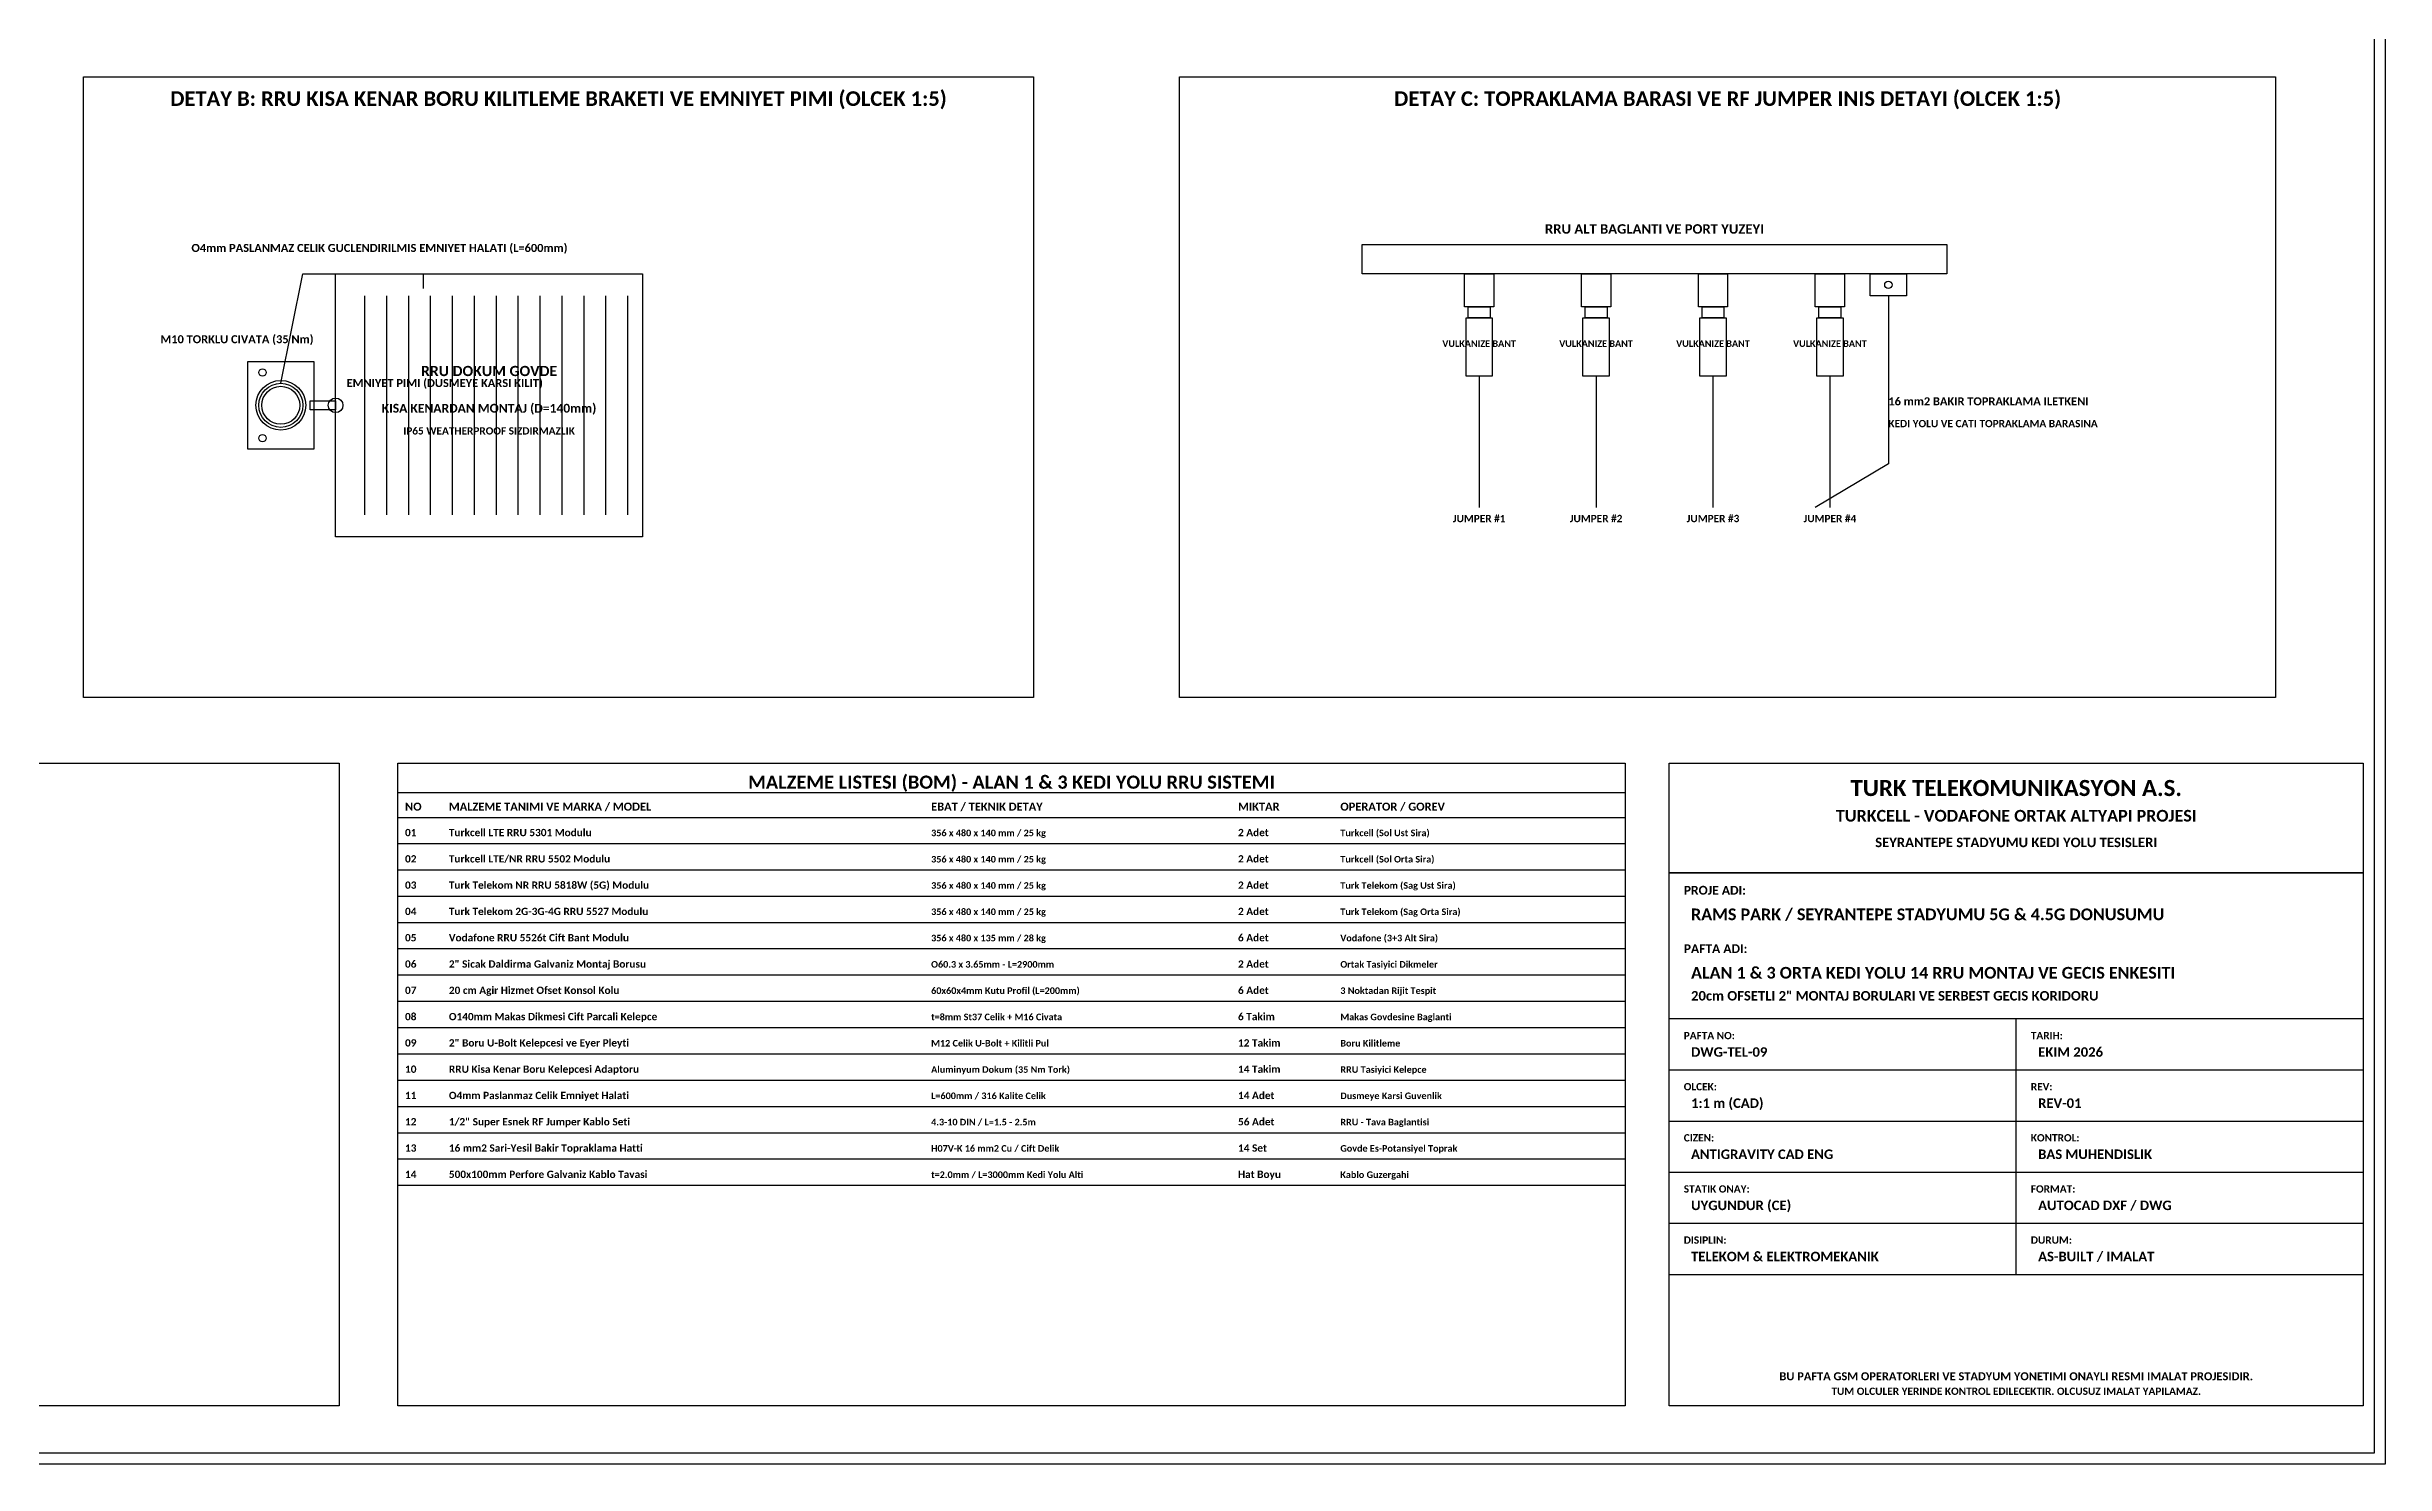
# Model space of a CAD drawing. Header units: metres. Extents: x -2.53 to 2.5, y -1 to 4.55.
# Drawn here: x -0.7 to 2.5, y -1 to 0.941 of the extents above; entities that cross this region are included whole.
import ezdxf
from ezdxf.enums import TextEntityAlignment as Align

# ---------------------------------------------------------------- set-up
doc = ezdxf.new("R2010")
doc.units = ezdxf.units.M
doc.linetypes.add('DASHED', pattern=[10, 5, -5])
for name, color, linetype in [('EKP_TURKCELL_RRU', 5, 'CONTINUOUS'), ('KABLO_TAVALARI', 6, 'CONTINUOUS'), ('METIN_BILGI', 7, 'CONTINUOUS'), ('MONTAJ_BORULARI', 2, 'CONTINUOUS'), ('YURUYUS_KORIDORU', 3, 'DASHED')]:
    doc.layers.add(name, color=color, linetype=linetype)
doc.styles.get("Standard").update_dxf_attribs({"font": 'calibrib.ttf'})

msp = doc.modelspace()

# ---------------------------------------------------------------- linework, layer by layer
at = {"layer": 'EKP_TURKCELL_RRU'}
for p, q in [((-0.265, 0.3), (-0.265, 0.6)), ((-0.235, 0.3), (-0.235, 0.6)), ((-0.205, 0.3), (-0.205, 0.6)), ((-0.175, 0.3), (-0.175, 0.6)), ((-0.145, 0.3), (-0.145, 0.6)), ((-0.115, 0.3), (-0.115, 0.6)), ((-0.085, 0.3), (-0.085, 0.6)), ((-0.055, 0.3), (-0.055, 0.6)), ((-0.025, 0.3), (-0.025, 0.6)), ((0.005, 0.3), (0.005, 0.6)), ((0.035, 0.3), (0.035, 0.6)), ((0.065, 0.3), (0.065, 0.6)), ((0.095, 0.3), (0.095, 0.6))]:
    msp.add_line(p, q, dxfattribs=at)
for points in [[(1.1, 0.63), (1.1, 0.67), (1.9, 0.67), (1.9, 0.63)], [(-0.305, 0.27), (-0.305, 0.63), (0.115, 0.63), (0.115, 0.27)]]:
    msp.add_lwpolyline(points, close=True, dxfattribs=at)
at = {"layer": 'KABLO_TAVALARI'}
for p, q in [((1.26, 0.49), (1.26, 0.31)), ((1.42, 0.49), (1.42, 0.31)), ((1.58, 0.49), (1.58, 0.31)), ((1.74, 0.49), (1.74, 0.31))]:
    msp.add_line(p, q, dxfattribs=at)
for points in [[(1.242, 0.49), (1.242, 0.57), (1.278, 0.57), (1.278, 0.49)], [(1.402, 0.49), (1.402, 0.57), (1.438, 0.57), (1.438, 0.49)], [(1.562, 0.49), (1.562, 0.57), (1.598, 0.57), (1.598, 0.49)], [(1.722, 0.49), (1.722, 0.57), (1.758, 0.57), (1.758, 0.49)]]:
    msp.add_lwpolyline(points, close=True, dxfattribs=at)
at = {"layer": 'METIN_BILGI'}
for p, q in [((-0.22, -0.15), (1.46, -0.15)), ((-0.22, -0.186), (1.46, -0.186)), ((-0.22, -0.222), (1.46, -0.222)), ((-0.22, -0.258), (1.46, -0.258)), ((-0.22, -0.294), (1.46, -0.294)), ((-0.22, -0.33), (1.46, -0.33)), ((-0.22, -0.366), (1.46, -0.366)), ((-0.22, -0.402), (1.46, -0.402)), ((1.995, -0.46), (1.995, -0.39)), ((-0.22, -0.438), (1.46, -0.438)), ((-0.22, -0.474), (1.46, -0.474)), ((1.52, -0.46), (2.47, -0.46)), ((1.995, -0.53), (1.995, -0.46)), ((-0.22, -0.51), (1.46, -0.51)), ((1.52, -0.53), (2.47, -0.53)), ((1.995, -0.6), (1.995, -0.53)), ((-0.22, -0.546), (1.46, -0.546)), ((-0.22, -0.582), (1.46, -0.582)), ((1.52, -0.6), (2.47, -0.6)), ((1.995, -0.67), (1.995, -0.6)), ((-0.22, -0.618), (1.46, -0.618)), ((1.52, -0.67), (2.47, -0.67)), ((1.995, -0.74), (1.995, -0.67)), ((1.52, -0.74), (2.47, -0.74))]:
    msp.add_line(p, q, dxfattribs=at)
for points in [[(-2.5, -1), (-2.5, 3.2), (2.5, 3.2), (2.5, -1)], [(-2.485, -0.985), (-2.485, 3.185), (2.485, 3.185), (2.485, -0.985)], [(-0.65, 0.05), (-0.65, 0.9), (0.65, 0.9), (0.65, 0.05)], [(0.85, 0.05), (0.85, 0.9), (2.35, 0.9), (2.35, 0.05)], [(-2.45, -0.92), (-2.45, -0.04), (-0.3, -0.04), (-0.3, -0.92)], [(-0.22, -0.92), (-0.22, -0.04), (1.46, -0.04), (1.46, -0.92)], [(1.52, -0.92), (1.52, -0.04), (2.47, -0.04), (2.47, -0.92)], [(1.52, -0.19), (1.52, -0.04), (2.47, -0.04), (2.47, -0.19)], [(-0.22, -0.115), (-0.22, -0.08), (1.46, -0.08), (1.46, -0.115)], [(1.52, -0.39), (1.52, -0.19), (2.47, -0.19), (2.47, -0.39)]]:
    msp.add_lwpolyline(points, close=True, dxfattribs=at)
at = {"layer": 'MONTAJ_BORULARI'}
for p, q in [((-0.38, 0.48015), (-0.35, 0.63)), ((-0.35, 0.63), (-0.185, 0.63)), ((-0.185, 0.63), (-0.185, 0.61))]:
    msp.add_line(p, q, dxfattribs=at)
for points in [[(1.24, 0.585), (1.24, 0.63), (1.28, 0.63), (1.28, 0.585)], [(1.4, 0.585), (1.4, 0.63), (1.44, 0.63), (1.44, 0.585)], [(1.56, 0.585), (1.56, 0.63), (1.6, 0.63), (1.6, 0.585)], [(1.72, 0.585), (1.72, 0.63), (1.76, 0.63), (1.76, 0.585)], [(1.795, 0.6), (1.795, 0.63), (1.845, 0.63), (1.845, 0.6)], [(1.245, 0.57), (1.245, 0.585), (1.275, 0.585), (1.275, 0.57)], [(1.405, 0.57), (1.405, 0.585), (1.435, 0.585), (1.435, 0.57)], [(1.565, 0.57), (1.565, 0.585), (1.595, 0.585), (1.595, 0.57)], [(1.725, 0.57), (1.725, 0.585), (1.755, 0.585), (1.755, 0.57)], [(-0.425, 0.39), (-0.425, 0.51), (-0.335, 0.51), (-0.335, 0.39)], [(-0.34, 0.444), (-0.34, 0.456), (-0.305, 0.456), (-0.305, 0.444)]]:
    msp.add_lwpolyline(points, close=True, dxfattribs=at)
for centre, radius in [((1.82, 0.615), 0.005), ((-0.38, 0.45), 0.034), ((-0.38, 0.45), 0.03015), ((-0.405, 0.495), 0.005), ((-0.38, 0.45), 0.026), ((-0.305, 0.45), 0.01), ((-0.405, 0.405), 0.005)]:
    msp.add_circle(centre, radius, dxfattribs=at)
at = {"layer": 'YURUYUS_KORIDORU'}
for p, q in [((1.82, 0.6), (1.82, 0.37)), ((1.82, 0.37), (1.72, 0.31))]:
    msp.add_line(p, q, dxfattribs=at)

# ---------------------------------------------------------------- texts
at = {"layer": 'METIN_BILGI'}
for s, height, p in [('DETAY B: RRU KISA KENAR BORU KILITLEME BRAKETI VE EMNIYET PIMI (OLCEK 1:5)', 0.02, (0, 0.86)), ('DETAY C: TOPRAKLAMA BARASI VE RF JUMPER INIS DETAYI (OLCEK 1:5)', 0.02, (1.6, 0.86)), ('O4mm PASLANMAZ CELIK GUCLENDIRILMIS EMNIYET HALATI (L=600mm)', 0.011, (-0.245, 0.66)), ('RRU ALT BAGLANTI VE PORT YUZEYI', 0.013, (1.5, 0.685)), ('M10 TORKLU CIVATA (35 Nm)', 0.011, (-0.44, 0.535)), ('VULKANIZE BANT', 0.009, (1.26, 0.53)), ('VULKANIZE BANT', 0.009, (1.42, 0.53)), ('VULKANIZE BANT', 0.009, (1.58, 0.53)), ('VULKANIZE BANT', 0.009, (1.74, 0.53)), ('RRU DOKUM GOVDE', 0.014, (-0.095, 0.49)), ('KISA KENARDAN MONTAJ (D=140mm)', 0.012, (-0.095, 0.44)), ('IP65 WEATHERPROOF SIZDIRMAZLIK', 0.01, (-0.095, 0.41)), ('JUMPER #1', 0.01, (1.26, 0.29)), ('JUMPER #2', 0.01, (1.42, 0.29)), ('JUMPER #3', 0.01, (1.58, 0.29)), ('JUMPER #4', 0.01, (1.74, 0.29)), ('MALZEME LISTESI (BOM) - ALAN 1 & 3 KEDI YOLU RRU SISTEMI', 0.018, (0.62, -0.075)), ('TURK TELEKOMUNIKASYON A.S.', 0.022, (1.995, -0.085)), ('TURKCELL - VODAFONE ORTAK ALTYAPI PROJESI', 0.016, (1.995, -0.12)), ('SEYRANTEPE STADYUMU KEDI YOLU TESISLERI', 0.013, (1.995, -0.155)), ('BU PAFTA GSM OPERATORLERI VE STADYUM YONETIMI ONAYLI RESMI IMALAT PROJESIDIR.', 0.011, (1.995, -0.885)), ('TUM OLCULER YERINDE KONTROL EDILECEKTIR. OLCUSUZ IMALAT YAPILAMAZ.', 0.01, (1.995, -0.905))]:
    msp.add_text(s, height=height, dxfattribs=at).set_placement(p, align=Align.CENTER)
for s, height, p in [('EMNIYET PIMI (DUSMEYE KARSI KILIT)', 0.011, (-0.29, 0.475)), ('16 mm2 BAKIR TOPRAKLAMA ILETKENI', 0.011, (1.82, 0.45)), ('KEDI YOLU VE CATI TOPRAKLAMA BARASINA', 0.01, (1.82, 0.42)), ('NO', 0.011, (-0.21, -0.105)), ('MALZEME TANIMI VE MARKA / MODEL', 0.011, (-0.15, -0.105)), ('EBAT / TEKNIK DETAY', 0.011, (0.51, -0.105)), ('MIKTAR', 0.011, (0.93, -0.105)), ('OPERATOR / GOREV', 0.011, (1.07, -0.105)), ('01', 0.01, (-0.21, -0.14)), ('Turkcell LTE RRU 5301 Modulu', 0.01, (-0.15, -0.14)), ('356 x 480 x 140 mm / 25 kg', 0.009, (0.51, -0.14)), ('2 Adet', 0.01, (0.93, -0.14)), ('Turkcell (Sol Ust Sira)', 0.009, (1.07, -0.14)), ('02', 0.01, (-0.21, -0.176)), ('Turkcell LTE/NR RRU 5502 Modulu', 0.01, (-0.15, -0.176)), ('356 x 480 x 140 mm / 25 kg', 0.009, (0.51, -0.176)), ('2 Adet', 0.01, (0.93, -0.176)), ('Turkcell (Sol Orta Sira)', 0.009, (1.07, -0.176)), ('03', 0.01, (-0.21, -0.212)), ('Turk Telekom NR RRU 5818W (5G) Modulu', 0.01, (-0.15, -0.212)), ('356 x 480 x 140 mm / 25 kg', 0.009, (0.51, -0.212)), ('2 Adet', 0.01, (0.93, -0.212)), ('Turk Telekom (Sag Ust Sira)', 0.009, (1.07, -0.212)), ('PROJE ADI:', 0.012, (1.54, -0.22)), ('04', 0.01, (-0.21, -0.248)), ('Turk Telekom 2G-3G-4G RRU 5527 Modulu', 0.01, (-0.15, -0.248)), ('356 x 480 x 140 mm / 25 kg', 0.009, (0.51, -0.248)), ('2 Adet', 0.01, (0.93, -0.248)), ('Turk Telekom (Sag Orta Sira)', 0.009, (1.07, -0.248)), ('RAMS PARK / SEYRANTEPE STADYUMU 5G & 4.5G DONUSUMU', 0.016, (1.55, -0.255)), ('05', 0.01, (-0.21, -0.284)), ('Vodafone RRU 5526t Cift Bant Modulu', 0.01, (-0.15, -0.284)), ('356 x 480 x 135 mm / 28 kg', 0.009, (0.51, -0.284)), ('6 Adet', 0.01, (0.93, -0.284)), ('Vodafone (3+3 Alt Sira)', 0.009, (1.07, -0.284)), ('PAFTA ADI:', 0.012, (1.54, -0.3)), ('06', 0.01, (-0.21, -0.32)), ('2" Sicak Daldirma Galvaniz Montaj Borusu', 0.01, (-0.15, -0.32)), ('O60.3 x 3.65mm - L=2900mm', 0.009, (0.51, -0.32)), ('2 Adet', 0.01, (0.93, -0.32)), ('Ortak Tasiyici Dikmeler', 0.009, (1.07, -0.32)), ('ALAN 1 & 3 ORTA KEDI YOLU 14 RRU MONTAJ VE GECIS ENKESITI', 0.016, (1.55, -0.335)), ('07', 0.01, (-0.21, -0.356)), ('20 cm Agir Hizmet Ofset Konsol Kolu', 0.01, (-0.15, -0.356)), ('60x60x4mm Kutu Profil (L=200mm)', 0.009, (0.51, -0.356)), ('6 Adet', 0.01, (0.93, -0.356)), ('3 Noktadan Rijit Tespit', 0.009, (1.07, -0.356)), ('20cm OFSETLI 2" MONTAJ BORULARI VE SERBEST GECIS KORIDORU', 0.013, (1.55, -0.365)), ('08', 0.01, (-0.21, -0.392)), ('O140mm Makas Dikmesi Cift Parcali Kelepce', 0.01, (-0.15, -0.392)), ('t=8mm St37 Celik + M16 Civata', 0.009, (0.51, -0.392)), ('6 Takim', 0.01, (0.93, -0.392)), ('Makas Govdesine Baglanti', 0.009, (1.07, -0.392)), ('PAFTA NO:', 0.01, (1.54, -0.418)), ('TARIH:', 0.01, (2.015, -0.418)), ('09', 0.01, (-0.21, -0.428)), ('2" Boru U-Bolt Kelepcesi ve Eyer Pleyti', 0.01, (-0.15, -0.428)), ('M12 Celik U-Bolt + Kilitli Pul', 0.009, (0.51, -0.428)), ('12 Takim', 0.01, (0.93, -0.428)), ('Boru Kilitleme', 0.009, (1.07, -0.428)), ('DWG-TEL-09', 0.013, (1.55, -0.442)), ('EKIM 2026', 0.013, (2.025, -0.442)), ('10', 0.01, (-0.21, -0.464)), ('RRU Kisa Kenar Boru Kelepcesi Adaptoru', 0.01, (-0.15, -0.464)), ('Aluminyum Dokum (35 Nm Tork)', 0.009, (0.51, -0.464)), ('14 Takim', 0.01, (0.93, -0.464)), ('RRU Tasiyici Kelepce', 0.009, (1.07, -0.464)), ('OLCEK:', 0.01, (1.54, -0.488)), ('REV:', 0.01, (2.015, -0.488)), ('11', 0.01, (-0.21, -0.5)), ('O4mm Paslanmaz Celik Emniyet Halati', 0.01, (-0.15, -0.5)), ('L=600mm / 316 Kalite Celik', 0.009, (0.51, -0.5)), ('14 Adet', 0.01, (0.93, -0.5)), ('Dusmeye Karsi Guvenlik', 0.009, (1.07, -0.5)), ('1:1 m (CAD)', 0.013, (1.55, -0.512)), ('REV-01', 0.013, (2.025, -0.512)), ('12', 0.01, (-0.21, -0.536)), ('1/2" Super Esnek RF Jumper Kablo Seti', 0.01, (-0.15, -0.536)), ('4.3-10 DIN / L=1.5 - 2.5m', 0.009, (0.51, -0.536)), ('56 Adet', 0.01, (0.93, -0.536)), ('RRU - Tava Baglantisi', 0.009, (1.07, -0.536)), ('13', 0.01, (-0.21, -0.572)), ('16 mm2 Sari-Yesil Bakir Topraklama Hatti', 0.01, (-0.15, -0.572)), ('H07V-K 16 mm2 Cu / Cift Delik', 0.009, (0.51, -0.572)), ('14 Set', 0.01, (0.93, -0.572)), ('Govde Es-Potansiyel Toprak', 0.009, (1.07, -0.572)), ('CIZEN:', 0.01, (1.54, -0.558)), ('ANTIGRAVITY CAD ENG', 0.013, (1.55, -0.582)), ('KONTROL:', 0.01, (2.015, -0.558)), ('BAS MUHENDISLIK', 0.013, (2.025, -0.582)), ('14', 0.01, (-0.21, -0.608)), ('500x100mm Perfore Galvaniz Kablo Tavasi', 0.01, (-0.15, -0.608)), ('t=2.0mm / L=3000mm Kedi Yolu Alti', 0.009, (0.51, -0.608)), ('Hat Boyu', 0.01, (0.93, -0.608)), ('Kablo Guzergahi', 0.009, (1.07, -0.608)), ('STATIK ONAY:', 0.01, (1.54, -0.628)), ('UYGUNDUR (CE)', 0.013, (1.55, -0.652)), ('FORMAT:', 0.01, (2.015, -0.628)), ('AUTOCAD DXF / DWG', 0.013, (2.025, -0.652)), ('DISIPLIN:', 0.01, (1.54, -0.698)), ('DURUM:', 0.01, (2.015, -0.698)), ('TELEKOM & ELEKTROMEKANIK', 0.013, (1.55, -0.722)), ('AS-BUILT / IMALAT', 0.013, (2.025, -0.722))]:
    msp.add_text(s, height=height, dxfattribs=at).set_placement(p)

doc.saveas('drawing.dxf')
